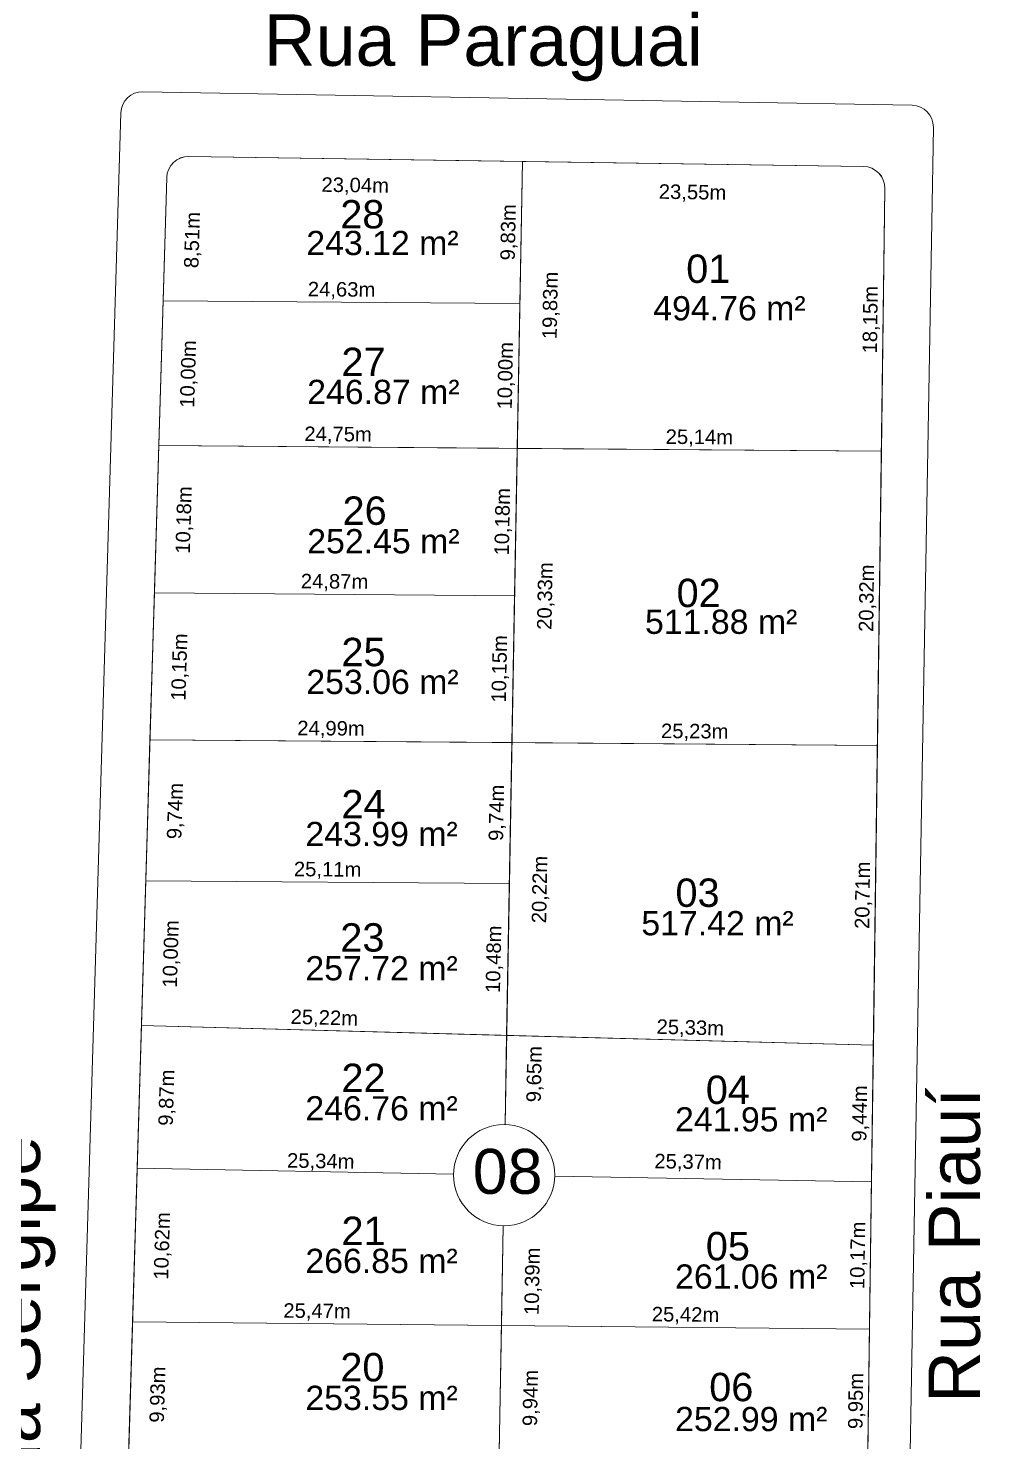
# Model space of a CAD drawing. Header units: metres. Extents: x 3808 to 8215, y 2374 to 6187.
# Drawn here: x 5210.8 to 5276.6, y 4499.9 to 4597.6 of the extents above; entities that cross this region are included whole.
import ezdxf
from ezdxf.enums import TextEntityAlignment as Align

# ---------------------------------------------------------------- set-up
doc = ezdxf.new("R2010")
doc.units = ezdxf.units.M
for name, color, linetype in [('Areas Lotes', 1, 'Continuous'), ('Calçada', 8, 'Continuous'), ('COTAS', 7, 'Continuous'), ('Lote', 7, 'Continuous'), ('Nome das Ruas', 7, 'Continuous'), ('Nº Lote', 7, 'Continuous'), ('Nº. quadra', 7, 'Continuous'), ('quadras', 7, 'Continuous')]:
    doc.layers.add(name, color=color, linetype=linetype)
doc.styles.add('Arial', font='arial.ttf')
doc.dimstyles.new('Copy(2) of ISO-25', dxfattribs={"dimtxt": 1, "dimasz": 2.5, "dimexe": 1.25, "dimexo": 0.625, "dimgap": 0.2, "dimtad": 1, "dimtoh": 1, "dimlfac": 1, "dimzin": 1, "dimtxsty": 'Arial', "dimblk": 'NONE', "dimcen": 0, "dimse1": 1, "dimse2": 1, "dimsd1": 1, "dimsd2": 1, "dimclrt": 256, "dimaunit": 1, "dimadec": 3, "dimazin": 0, "dimtfac": 1, "dimtmove": 0, "dimatfit": 3, "dimldrblk": 'NONE', "dimfxl": 1, "dimtolj": 1, "dimtzin": 0, "dimarcsym": 0})

# ---------------------------------------------------------------- blocks, each defined once
blk = doc.blocks.new('*D6709')
at = {"layer": 'Defpoints', "color": 0, "linetype": 'Continuous', "transparency": 16777216}
for p in [(5243.464, 4507.954), (5246.443, 4507.901), (5243.284, 4498.017)]:
    blk.add_point(p, dxfattribs=at)
at = {"layer": 'Lote', "linetype": 'Continuous', "lineweight": 5, "transparency": 16777216, "insert": (5245.553, 4502.946), "char_height": 1, "attachment_point": 5, "rotation": 88.96325, "style": 'Arial'}
blk.add_mtext('\\A1;9,94m', dxfattribs=at)
blk = doc.blocks.new('_None')
blk = doc.blocks.new('*D6710')
at = {"layer": 'Defpoints', "color": 0, "linetype": 'Continuous', "transparency": 16777216}
for p in [(5243.652, 4518.345), (5246.632, 4518.291), (5243.464, 4507.954)]:
    blk.add_point(p, dxfattribs=at)
at = {"layer": 'Lote', "linetype": 'Continuous', "lineweight": 5, "transparency": 16777216, "insert": (5245.676, 4511.008), "char_height": 1, "attachment_point": 5, "rotation": 88.96325, "style": 'Arial'}
blk.add_mtext('\\A1;10,39m', dxfattribs=at)
blk = doc.blocks.new('*D6711')
at = {"layer": 'Defpoints', "color": 0, "linetype": 'Continuous', "transparency": 16777216}
for p in [(5243.826, 4527.997), (5246.806, 4527.943), (5243.652, 4518.345)]:
    blk.add_point(p, dxfattribs=at)
at = {"layer": 'Lote', "linetype": 'Continuous', "lineweight": 5, "transparency": 16777216, "insert": (5245.811, 4525.316), "char_height": 1, "attachment_point": 5, "rotation": 88.96325, "style": 'Arial'}
blk.add_mtext('\\A1;9,65m', dxfattribs=at)
blk = doc.blocks.new('*D6712')
at = {"layer": 'Defpoints', "color": 0, "linetype": 'Continuous', "transparency": 16777216}
for p in [(5244.192, 4548.218), (5247.172, 4548.164), (5243.826, 4527.997)]:
    blk.add_point(p, dxfattribs=at)
at = {"layer": 'Lote', "linetype": 'Continuous', "lineweight": 5, "transparency": 16777216, "insert": (5246.188, 4538.068), "char_height": 1, "attachment_point": 5, "rotation": 88.96325, "style": 'Arial'}
blk.add_mtext('\\A1;20,22m', dxfattribs=at)
blk = doc.blocks.new('*D6713')
at = {"layer": 'Defpoints', "color": 0, "linetype": 'Continuous', "transparency": 16777216}
for p in [(5244.56, 4568.541), (5247.54, 4568.487), (5244.192, 4548.218)]:
    blk.add_point(p, dxfattribs=at)
at = {"layer": 'Lote', "linetype": 'Continuous', "lineweight": 5, "transparency": 16777216, "insert": (5246.555, 4558.34), "char_height": 1, "attachment_point": 5, "rotation": 88.96325, "style": 'Arial'}
blk.add_mtext('\\A1;20,33m', dxfattribs=at)
blk = doc.blocks.new('*D6714')
at = {"layer": 'Defpoints', "color": 0, "linetype": 'Continuous', "transparency": 16777216}
for p in [(5244.919, 4588.362), (5247.899, 4588.309), (5244.56, 4568.541)]:
    blk.add_point(p, dxfattribs=at)
at = {"layer": 'Lote', "linetype": 'Continuous', "lineweight": 5, "transparency": 16777216, "insert": (5246.918, 4578.412), "char_height": 1, "attachment_point": 5, "rotation": 88.96325, "style": 'Arial'}
blk.add_mtext('\\A1;19,83m', dxfattribs=at)
blk = doc.blocks.new('*D6715')
at = {"layer": 'Defpoints', "color": 0, "linetype": 'Continuous', "transparency": 16777216}
for p in [(5244.56, 4568.541), (5244.56, 4568.541), (5269.697, 4568.342)]:
    blk.add_point(p, dxfattribs=at)
at = {"layer": 'Lote', "linetype": 'Continuous', "lineweight": 5, "transparency": 16777216, "insert": (5257.135, 4569.242), "char_height": 1, "attachment_point": 5, "rotation": 359.54703, "style": 'Arial'}
blk.add_mtext('\\A1;25,14m', dxfattribs=at)
blk = doc.blocks.new('*D6716')
at = {"layer": 'Defpoints', "color": 0, "linetype": 'Continuous', "transparency": 16777216}
for p in [(5244.919, 4588.362), (5268.464, 4588.012), (5268.422, 4585.181)]:
    blk.add_point(p, dxfattribs=at)
at = {"layer": 'Lote', "linetype": 'Continuous', "lineweight": 5, "transparency": 16777216, "insert": (5256.661, 4586.157), "char_height": 1, "attachment_point": 5, "rotation": 359.14774, "style": 'Arial'}
blk.add_mtext('\\A1;23,55m', dxfattribs=at)
blk = doc.blocks.new('*D6717')
at = {"layer": 'Defpoints', "color": 0, "linetype": 'Continuous', "transparency": 16777216}
for p in [(5221.884, 4588.705), (5244.919, 4588.362), (5221.844, 4586.01)]:
    blk.add_point(p, dxfattribs=at)
at = {"layer": 'Lote', "linetype": 'Continuous', "lineweight": 5, "transparency": 16777216, "insert": (5233.373, 4586.639), "char_height": 1, "attachment_point": 5, "rotation": 359.14774, "style": 'Arial'}
blk.add_mtext('\\A1;23,04m', dxfattribs=at)
blk = doc.blocks.new('*D6718')
at = {"layer": 'Defpoints', "color": 0, "linetype": 'Continuous', "transparency": 16777216}
for p in [(5269.941, 4586.492), (5269.697, 4568.342), (5269.697, 4568.342)]:
    blk.add_point(p, dxfattribs=at)
at = {"layer": 'Lote', "linetype": 'Continuous', "lineweight": 5, "transparency": 16777216, "insert": (5269.018, 4577.428), "char_height": 1, "attachment_point": 5, "rotation": 89.22914, "style": 'Arial'}
blk.add_mtext('\\A1;18,15m', dxfattribs=at)
blk = doc.blocks.new('*D6719')
at = {"layer": 'Defpoints', "color": 0, "linetype": 'Continuous', "transparency": 16777216}
for p in [(5269.697, 4568.342), (5269.424, 4548.019), (5269.424, 4548.019)]:
    blk.add_point(p, dxfattribs=at)
at = {"layer": 'Lote', "linetype": 'Continuous', "lineweight": 5, "transparency": 16777216, "insert": (5268.759, 4558.191), "char_height": 1, "attachment_point": 5, "rotation": 89.22914, "style": 'Arial'}
blk.add_mtext('\\A1;20,32m', dxfattribs=at)
blk = doc.blocks.new('*D6720')
at = {"layer": 'Defpoints', "color": 0, "linetype": 'Continuous', "transparency": 16777216}
for p in [(5269.424, 4548.019), (5269.145, 4527.309), (5269.145, 4527.309)]:
    blk.add_point(p, dxfattribs=at)
at = {"layer": 'Lote', "linetype": 'Continuous', "lineweight": 5, "transparency": 16777216, "insert": (5268.483, 4537.675), "char_height": 1, "attachment_point": 5, "rotation": 89.22914, "style": 'Arial'}
blk.add_mtext('\\A1;20,71m', dxfattribs=at)
blk = doc.blocks.new('*D6721')
at = {"layer": 'Defpoints', "color": 0, "linetype": 'Continuous', "transparency": 16777216}
for p in [(5269.145, 4527.309), (5269.018, 4517.872), (5269.018, 4517.872)]:
    blk.add_point(p, dxfattribs=at)
at = {"layer": 'Lote', "linetype": 'Continuous', "lineweight": 5, "transparency": 16777216, "insert": (5268.281, 4522.601), "char_height": 1, "attachment_point": 5, "rotation": 89.22914, "style": 'Arial'}
blk.add_mtext('\\A1;9,44m', dxfattribs=at)
blk = doc.blocks.new('*D6722')
at = {"layer": 'Defpoints', "color": 0, "linetype": 'Continuous', "transparency": 16777216}
for p in [(5269.018, 4517.872), (5268.881, 4507.706), (5268.881, 4507.706)]:
    blk.add_point(p, dxfattribs=at)
at = {"layer": 'Lote', "linetype": 'Continuous', "lineweight": 5, "transparency": 16777216, "insert": (5268.149, 4512.8), "char_height": 1, "attachment_point": 5, "rotation": 89.22914, "style": 'Arial'}
blk.add_mtext('\\A1;10,17m', dxfattribs=at)
blk = doc.blocks.new('*D6723')
at = {"layer": 'Defpoints', "color": 0, "linetype": 'Continuous', "transparency": 16777216}
for p in [(5268.881, 4507.706), (5268.747, 4497.758), (5268.747, 4497.758)]:
    blk.add_point(p, dxfattribs=at)
at = {"layer": 'Lote', "linetype": 'Continuous', "lineweight": 5, "transparency": 16777216, "insert": (5268.013, 4502.743), "char_height": 1, "attachment_point": 5, "rotation": 89.22914, "style": 'Arial'}
blk.add_mtext('\\A1;9,95m', dxfattribs=at)
blk = doc.blocks.new('*D6736')
at = {"layer": 'Defpoints', "color": 0, "linetype": 'Continuous', "transparency": 16777216}
for p in [(5217.999, 4508.204), (5220.76, 4508.121), (5217.702, 4498.278)]:
    blk.add_point(p, dxfattribs=at)
at = {"layer": 'Lote', "linetype": 'Continuous', "lineweight": 5, "transparency": 16777216, "insert": (5219.811, 4503.182), "char_height": 1, "attachment_point": 5, "rotation": 88.28765, "style": 'Arial'}
blk.add_mtext('\\A1;9,93m', dxfattribs=at)
blk = doc.blocks.new('*D6737')
at = {"layer": 'Defpoints', "color": 0, "linetype": 'Continuous', "transparency": 16777216}
for p in [(5218.316, 4518.818), (5221.078, 4518.735), (5217.999, 4508.204)]:
    blk.add_point(p, dxfattribs=at)
at = {"layer": 'Lote', "linetype": 'Continuous', "lineweight": 5, "transparency": 16777216, "insert": (5220.118, 4513.452), "char_height": 1, "attachment_point": 5, "rotation": 88.28765, "style": 'Arial'}
blk.add_mtext('\\A1;10,62m', dxfattribs=at)
blk = doc.blocks.new('*D6738')
at = {"layer": 'Defpoints', "color": 0, "linetype": 'Continuous', "transparency": 16777216}
for p in [(5218.611, 4528.682), (5221.373, 4528.599), (5218.316, 4518.818)]:
    blk.add_point(p, dxfattribs=at)
at = {"layer": 'Lote', "linetype": 'Continuous', "lineweight": 5, "transparency": 16777216, "insert": (5220.424, 4523.691), "char_height": 1, "attachment_point": 5, "rotation": 88.28765, "style": 'Arial'}
blk.add_mtext('\\A1;9,87m', dxfattribs=at)
blk = doc.blocks.new('*D6739')
at = {"layer": 'Defpoints', "color": 0, "linetype": 'Continuous', "transparency": 16777216}
for p in [(5218.91, 4538.677), (5221.671, 4538.595), (5218.611, 4528.682)]:
    blk.add_point(p, dxfattribs=at)
at = {"layer": 'Lote', "linetype": 'Continuous', "lineweight": 5, "transparency": 16777216, "insert": (5220.721, 4533.621), "char_height": 1, "attachment_point": 5, "rotation": 88.28765, "style": 'Arial'}
blk.add_mtext('\\A1;10,00m', dxfattribs=at)
blk = doc.blocks.new('*D6740')
at = {"layer": 'Defpoints', "color": 0, "linetype": 'Continuous', "transparency": 16777216}
for p in [(5219.201, 4548.416), (5221.962, 4548.333), (5218.91, 4538.677)]:
    blk.add_point(p, dxfattribs=at)
at = {"layer": 'Lote', "linetype": 'Continuous', "lineweight": 5, "transparency": 16777216, "insert": (5221.016, 4543.488), "char_height": 1, "attachment_point": 5, "rotation": 88.28765, "style": 'Arial'}
blk.add_mtext('\\A1;9,74m', dxfattribs=at)
blk = doc.blocks.new('*D6741')
at = {"layer": 'Defpoints', "color": 0, "linetype": 'Continuous', "transparency": 16777216}
for p in [(5219.505, 4558.564), (5222.266, 4558.481), (5219.201, 4548.416)]:
    blk.add_point(p, dxfattribs=at)
at = {"layer": 'Lote', "linetype": 'Continuous', "lineweight": 5, "transparency": 16777216, "insert": (5221.314, 4553.431), "char_height": 1, "attachment_point": 5, "rotation": 88.28765, "style": 'Arial'}
blk.add_mtext('\\A1;10,15m', dxfattribs=at)
blk = doc.blocks.new('*D6742')
at = {"layer": 'Defpoints', "color": 0, "linetype": 'Continuous', "transparency": 16777216}
for p in [(5219.809, 4568.736), (5222.57, 4568.654), (5219.505, 4558.564)]:
    blk.add_point(p, dxfattribs=at)
at = {"layer": 'Lote', "linetype": 'Continuous', "lineweight": 5, "transparency": 16777216, "insert": (5221.617, 4563.591), "char_height": 1, "attachment_point": 5, "rotation": 88.28765, "style": 'Arial'}
blk.add_mtext('\\A1;10,18m', dxfattribs=at)
blk = doc.blocks.new('*D6743')
at = {"layer": 'Defpoints', "color": 0, "linetype": 'Continuous', "transparency": 16777216}
for p in [(5220.108, 4578.732), (5222.869, 4578.649), (5219.809, 4568.736)]:
    blk.add_point(p, dxfattribs=at)
at = {"layer": 'Lote', "linetype": 'Continuous', "lineweight": 5, "transparency": 16777216, "insert": (5221.919, 4573.675), "char_height": 1, "attachment_point": 5, "rotation": 88.28765, "style": 'Arial'}
blk.add_mtext('\\A1;10,00m', dxfattribs=at)
blk = doc.blocks.new('*D6744')
at = {"layer": 'Defpoints', "color": 0, "linetype": 'Continuous', "transparency": 16777216}
for p in [(5220.108, 4587.25), (5223.123, 4587.16), (5220.108, 4578.732)]:
    blk.add_point(p, dxfattribs=at)
at = {"layer": 'Lote', "linetype": 'Continuous', "lineweight": 5, "transparency": 16777216, "insert": (5222.195, 4582.929), "char_height": 1, "attachment_point": 5, "rotation": 88.28765, "style": 'Arial'}
blk.add_mtext('\\A1;8,51m', dxfattribs=at)
blk = doc.blocks.new('*D6745')
at = {"layer": 'Defpoints', "color": 0, "linetype": 'Continuous', "transparency": 16777216}
for p in [(5244.919, 4588.362), (5244.721, 4578.537), (5244.721, 4578.537)]:
    blk.add_point(p, dxfattribs=at)
at = {"layer": 'Lote', "linetype": 'Continuous', "lineweight": 5, "transparency": 16777216, "insert": (5244.019, 4583.466), "char_height": 1, "attachment_point": 5, "rotation": 88.84634, "style": 'Arial'}
blk.add_mtext('\\A1;9,83m', dxfattribs=at)
blk = doc.blocks.new('*D6746')
at = {"layer": 'Defpoints', "color": 0, "linetype": 'Continuous', "transparency": 16777216}
for p in [(5244.721, 4578.537), (5244.519, 4568.541), (5244.56, 4568.541)]:
    blk.add_point(p, dxfattribs=at)
at = {"layer": 'Lote', "linetype": 'Continuous', "lineweight": 5, "transparency": 16777216, "insert": (5243.819, 4573.555), "char_height": 1, "attachment_point": 5, "rotation": 88.84634, "style": 'Arial'}
blk.add_mtext('\\A1;10,00m', dxfattribs=at)
blk = doc.blocks.new('*D6747')
at = {"layer": 'Defpoints', "color": 0, "linetype": 'Continuous', "transparency": 16777216}
for p in [(5244.56, 4568.541), (5244.315, 4558.368), (5244.376, 4558.367)]:
    blk.add_point(p, dxfattribs=at)
at = {"layer": 'Lote', "linetype": 'Continuous', "lineweight": 5, "transparency": 16777216, "insert": (5243.616, 4563.471), "char_height": 1, "attachment_point": 5, "rotation": 88.84634, "style": 'Arial'}
blk.add_mtext('\\A1;10,18m', dxfattribs=at)
blk = doc.blocks.new('*D6748')
at = {"layer": 'Defpoints', "color": 0, "linetype": 'Continuous', "transparency": 16777216}
for p in [(5244.376, 4558.367), (5244.11, 4548.222), (5244.376, 4548.217)]:
    blk.add_point(p, dxfattribs=at)
at = {"layer": 'Lote', "linetype": 'Continuous', "lineweight": 5, "transparency": 16777216, "insert": (5243.412, 4553.311), "char_height": 1, "attachment_point": 5, "rotation": 88.84634, "style": 'Arial'}
blk.add_mtext('\\A1;10,15m', dxfattribs=at)
blk = doc.blocks.new('*D6749')
at = {"layer": 'Defpoints', "color": 0, "linetype": 'Continuous', "transparency": 16777216}
for p in [(5244.376, 4548.217), (5243.914, 4538.481), (5244.016, 4538.479)]:
    blk.add_point(p, dxfattribs=at)
at = {"layer": 'Lote', "linetype": 'Continuous', "lineweight": 5, "transparency": 16777216, "insert": (5243.211, 4543.368), "char_height": 1, "attachment_point": 5, "rotation": 88.84634, "style": 'Arial'}
blk.add_mtext('\\A1;9,74m', dxfattribs=at)
blk = doc.blocks.new('*D6750')
at = {"layer": 'Defpoints', "color": 0, "linetype": 'Continuous', "transparency": 16777216}
for p in [(5244.016, 4538.479), (5243.703, 4527.999), (5243.826, 4527.997)]:
    blk.add_point(p, dxfattribs=at)
at = {"layer": 'Lote', "linetype": 'Continuous', "lineweight": 5, "transparency": 16777216, "insert": (5243.008, 4533.256), "char_height": 1, "attachment_point": 5, "rotation": 88.84634, "style": 'Arial'}
blk.add_mtext('\\A1;10,48m', dxfattribs=at)
blk = doc.blocks.new('*D7061')
at = {"layer": 'Defpoints', "color": 0, "linetype": 'Continuous', "transparency": 16777216}
for p in [(5218.611, 4528.682), (5218.611, 4528.682), (5243.826, 4527.997)]:
    blk.add_point(p, dxfattribs=at)
at = {"layer": 'COTAS', "linetype": 'Continuous', "lineweight": 5, "transparency": 16777216, "insert": (5231.241, 4529.14), "char_height": 1, "attachment_point": 5, "rotation": 358.44332, "style": 'Arial'}
blk.add_mtext('\\A1;25,22m', dxfattribs=at)
blk = doc.blocks.new('*D7062')
at = {"layer": 'Defpoints', "color": 0, "linetype": 'Continuous', "transparency": 16777216}
for p in [(5243.826, 4527.997), (5243.826, 4527.997), (5269.145, 4527.309)]:
    blk.add_point(p, dxfattribs=at)
at = {"layer": 'COTAS', "linetype": 'Continuous', "lineweight": 5, "transparency": 16777216, "insert": (5256.507, 4528.453), "char_height": 1, "attachment_point": 5, "rotation": 358.44332, "style": 'Arial'}
blk.add_mtext('\\A1;25,33m', dxfattribs=at)
blk = doc.blocks.new('*D7063')
at = {"layer": 'Defpoints', "color": 0, "linetype": 'Continuous', "transparency": 16777216}
for p in [(5243.464, 4507.954), (5243.464, 4507.954), (5268.881, 4507.706)]:
    blk.add_point(p, dxfattribs=at)
at = {"layer": 'COTAS', "linetype": 'Continuous', "lineweight": 5, "transparency": 16777216, "insert": (5256.18, 4508.631), "char_height": 1, "attachment_point": 5, "rotation": 359.43934, "style": 'Arial'}
blk.add_mtext('\\A1;25,42m', dxfattribs=at)
blk = doc.blocks.new('*D7064')
at = {"layer": 'Defpoints', "color": 0, "linetype": 'Continuous', "transparency": 16777216}
for p in [(5217.999, 4508.204), (5217.999, 4508.204), (5243.464, 4507.954)]:
    blk.add_point(p, dxfattribs=at)
at = {"layer": 'COTAS', "linetype": 'Continuous', "lineweight": 5, "transparency": 16777216, "insert": (5230.739, 4508.88), "char_height": 1, "attachment_point": 5, "rotation": 359.43934, "style": 'Arial'}
blk.add_mtext('\\A1;25,47m', dxfattribs=at)
blk = doc.blocks.new('*D7071')
at = {"layer": 'Defpoints', "color": 0, "linetype": 'Continuous', "transparency": 16777216}
for p in [(5218.91, 4538.677), (5218.91, 4538.677), (5244.016, 4538.479)]:
    blk.add_point(p, dxfattribs=at)
at = {"layer": 'COTAS', "linetype": 'Continuous', "lineweight": 5, "transparency": 16777216, "insert": (5231.469, 4539.379), "char_height": 1, "attachment_point": 5, "rotation": 359.54703, "style": 'Arial'}
blk.add_mtext('\\A1;25,11m', dxfattribs=at)
blk = doc.blocks.new('*D7072')
at = {"layer": 'Defpoints', "color": 0, "linetype": 'Continuous', "transparency": 16777216}
for p in [(5219.201, 4548.416), (5219.201, 4548.416), (5244.192, 4548.218)]:
    blk.add_point(p, dxfattribs=at)
at = {"layer": 'COTAS', "linetype": 'Continuous', "lineweight": 5, "transparency": 16777216, "insert": (5231.703, 4549.118), "char_height": 1, "attachment_point": 5, "rotation": 359.54703, "style": 'Arial'}
blk.add_mtext('\\A1;24,99m', dxfattribs=at)
blk = doc.blocks.new('*D7073')
at = {"layer": 'Defpoints', "color": 0, "linetype": 'Continuous', "transparency": 16777216}
for p in [(5244.192, 4548.218), (5269.424, 4548.019), (5269.424, 4548.019)]:
    blk.add_point(p, dxfattribs=at)
at = {"layer": 'COTAS', "linetype": 'Continuous', "lineweight": 5, "transparency": 16777216, "insert": (5256.814, 4548.919), "char_height": 1, "attachment_point": 5, "rotation": 359.54703, "style": 'Arial'}
blk.add_mtext('\\A1;25,23m', dxfattribs=at)
blk = doc.blocks.new('*D7074')
at = {"layer": 'Defpoints', "color": 0, "linetype": 'Continuous', "transparency": 16777216}
for p in [(5244.56, 4568.541), (5244.56, 4568.541), (5269.697, 4568.342)]:
    blk.add_point(p, dxfattribs=at)
at = {"layer": 'COTAS', "linetype": 'Continuous', "lineweight": 5, "transparency": 16777216, "insert": (5257.135, 4569.242), "char_height": 1, "attachment_point": 5, "rotation": 359.54703, "style": 'Arial'}
blk.add_mtext('\\A1;25,14m', dxfattribs=at)
blk = doc.blocks.new('*D7075')
at = {"layer": 'Defpoints', "color": 0, "linetype": 'Continuous', "transparency": 16777216}
for p in [(5219.809, 4568.736), (5219.809, 4568.736), (5244.56, 4568.541)]:
    blk.add_point(p, dxfattribs=at)
at = {"layer": 'COTAS', "linetype": 'Continuous', "lineweight": 5, "transparency": 16777216, "insert": (5232.191, 4569.439), "char_height": 1, "attachment_point": 5, "rotation": 359.54703, "style": 'Arial'}
blk.add_mtext('\\A1;24,75m', dxfattribs=at)
blk = doc.blocks.new('*D7076')
at = {"layer": 'Defpoints', "color": 0, "linetype": 'Continuous', "transparency": 16777216}
for p in [(5220.108, 4578.732), (5220.108, 4578.732), (5244.741, 4578.537)]:
    blk.add_point(p, dxfattribs=at)
at = {"layer": 'COTAS', "linetype": 'Continuous', "lineweight": 5, "transparency": 16777216, "insert": (5232.431, 4579.435), "char_height": 1, "attachment_point": 5, "rotation": 359.54703, "style": 'Arial'}
blk.add_mtext('\\A1;24,63m', dxfattribs=at)
blk = doc.blocks.new('*D7077')
at = {"layer": 'Defpoints', "color": 0, "linetype": 'Continuous', "transparency": 16777216}
for p in [(5218.316, 4518.818), (5243.649, 4518.192), (5243.652, 4518.345)]:
    blk.add_point(p, dxfattribs=at)
at = {"layer": 'COTAS', "linetype": 'Continuous', "lineweight": 5, "transparency": 16777216, "insert": (5230.996, 4519.229), "char_height": 1, "attachment_point": 5, "rotation": 358.9316, "style": 'Arial'}
blk.add_mtext('\\A1;25,34m', dxfattribs=at)
blk = doc.blocks.new('*D7078')
at = {"layer": 'Defpoints', "color": 0, "linetype": 'Continuous', "transparency": 16777216}
for p in [(5243.657, 4518.62), (5243.652, 4518.345), (5269.018, 4517.872)]:
    blk.add_point(p, dxfattribs=at)
at = {"layer": 'COTAS', "linetype": 'Continuous', "lineweight": 5, "transparency": 16777216, "insert": (5256.355, 4519.184), "char_height": 1, "attachment_point": 5, "rotation": 358.9316, "style": 'Arial'}
blk.add_mtext('\\A1;25,37m', dxfattribs=at)
blk = doc.blocks.new('*D7738')
at = {"layer": 'Defpoints', "color": 0, "linetype": 'Continuous', "transparency": 16777216}
for p in [(5219.505, 4558.564), (5219.505, 4558.564), (5244.376, 4558.367)]:
    blk.add_point(p, dxfattribs=at)
at = {"layer": 'Lote', "linetype": 'Continuous', "lineweight": 5, "transparency": 16777216, "insert": (5231.947, 4559.266), "char_height": 1, "attachment_point": 5, "rotation": 359.54703, "style": 'Arial'}
blk.add_mtext('\\A1;24,87m', dxfattribs=at)

msp = doc.modelspace()

# ---------------------------------------------------------------- linework, layer by layer
at = {"layer": 'Calçada', "linetype": 'Continuous', "lineweight": 5}
for p, q in [((5271.815, 4592.241), (5218.721, 4593.176)), ((5217.195, 4591.721), (5212.094, 4421.07)), ((5273.289, 4590.715), (5270.297, 4420.033))]:
    msp.add_line(p, q, dxfattribs=at)
for centre, start, end in [((5218.695, 4591.676), 88.99138, 178.28765), ((5271.789, 4590.741), 358.9959, 88.99138)]:
    msp.add_arc(centre, 1.5, start, end, dxfattribs=at)
at = {"layer": 'Lote', "lineweight": 5}
for p, q in [((5244.919, 4588.362), (5243.715, 4521.84)), ((5220.108, 4578.732), (5244.721, 4578.537)), ((5219.809, 4568.736), (5269.697, 4568.342)), ((5219.505, 4558.564), (5244.376, 4558.367)), ((5219.201, 4548.416), (5269.424, 4548.019)), ((5218.91, 4538.677), (5244.016, 4538.479)), ((5218.611, 4528.682), (5269.145, 4527.309)), ((5218.316, 4518.818), (5240.157, 4518.411)), ((5247.147, 4518.28), (5269.018, 4517.872)), ((5243.588, 4514.85), (5242.369, 4447.472)), ((5217.999, 4508.204), (5268.881, 4507.706))]:
    msp.add_line(p, q, dxfattribs=at)
at = {"layer": 'Lote', "linetype": 'Continuous', "lineweight": 5, "flags": 128}
for points in [[(5244.741, 4578.537), (5244.919, 4588.362), (5221.884, 4588.705, 0.409824), (5220.362, 4587.25), (5220.108, 4578.732)], [(5269.697, 4568.342), (5269.941, 4586.492, 0.413797), (5268.464, 4588.012), (5244.919, 4588.362), (5244.56, 4568.541)]]:
    msp.add_lwpolyline(points, format="xyb", close=True, dxfattribs=at)
for points in [[(5220.108, 4578.732), (5219.809, 4568.736), (5244.56, 4568.541), (5244.741, 4578.537)], [(5219.809, 4568.736), (5219.505, 4558.564), (5244.376, 4558.367), (5244.56, 4568.541)], [(5269.424, 4548.019), (5269.697, 4568.342), (5244.56, 4568.541), (5244.192, 4548.218)], [(5219.505, 4558.564), (5219.201, 4548.416), (5244.192, 4548.218), (5244.376, 4558.367)], [(5244.016, 4538.479), (5244.192, 4548.218), (5219.201, 4548.416), (5218.91, 4538.677)], [(5269.145, 4527.309), (5269.424, 4548.019), (5244.192, 4548.218), (5243.826, 4527.997)], [(5218.91, 4538.677), (5218.611, 4528.682), (5243.826, 4527.997), (5244.016, 4538.479)], [(5217.999, 4508.204), (5217.702, 4498.278), (5243.284, 4498.017), (5243.464, 4507.954)], [(5243.464, 4507.954), (5243.284, 4498.017), (5268.747, 4497.758), (5268.881, 4507.706)]]:
    msp.add_lwpolyline(points, close=True, dxfattribs=at)
for points in [[(5243.715, 4521.84), (5243.826, 4527.997), (5218.611, 4528.682), (5218.316, 4518.818), (5240.157, 4518.411)], [(5247.147, 4518.28), (5269.018, 4517.872), (5269.145, 4527.309), (5243.826, 4527.997), (5243.715, 4521.84)], [(5240.157, 4518.411), (5218.316, 4518.818), (5217.999, 4508.204), (5243.464, 4507.954), (5243.588, 4514.85)], [(5243.588, 4514.85), (5243.464, 4507.954), (5268.881, 4507.706), (5269.018, 4517.872), (5247.147, 4518.28)]]:
    msp.add_lwpolyline(points, dxfattribs=at)
at = {"layer": 'Nº. quadra', "lineweight": 5}
msp.add_circle((5243.652, 4518.345), 3.496, dxfattribs=at)
at = {"layer": 'quadras', "linetype": 'Continuous', "lineweight": 5}
msp.add_line((5221.884, 4588.705), (5268.464, 4588.012), dxfattribs=at)
at = {"layer": 'quadras', "lineweight": 5}
for p, q in [((5215.516, 4425.136), (5220.362, 4587.25)), ((5267.75, 4423.629), (5269.941, 4586.492))]:
    msp.add_line(p, q, dxfattribs=at)
at = {"layer": 'quadras', "linetype": 'Continuous', "lineweight": 5, "flags": 128}
msp.add_lwpolyline([(5269.941, 4586.492, 0.413797), (5268.464, 4588.012), (5221.884, 4588.705, 0.409824), (5220.362, 4587.25), (5215.516, 4425.136, 0.414391), (5216.971, 4423.592), (5266.206, 4422.15, 0.418857), (5267.75, 4423.629)], format="xyb", close=True, dxfattribs=at)
at = {"layer": 'quadras', "linetype": 'Continuous', "lineweight": 5}
for centre, start, end in [((5221.862, 4587.205), 89.14774, 178.28765), ((5268.441, 4586.512), 359.22914, 89.14774)]:
    msp.add_arc(centre, 1.5, start, end, dxfattribs=at)

# ---------------------------------------------------------------- texts
at = {"layer": 'Areas Lotes', "linetype": 'Continuous', "lineweight": 5, "style": 'Arial'}
for s, p in [('243.12 m²', (5229.995, 4581.892)), ('494.76 m²', (5253.952, 4577.383)), ('246.87 m²', (5230.058, 4571.604)), ('252.45 m²', (5230.059, 4561.292)), ('511.88 m²', (5253.38, 4555.728)), ('253.06 m²', (5229.996, 4551.576)), ('243.99 m²', (5229.933, 4541.07)), ('517.42 m²', (5253.128, 4534.91)), ('257.72 m²', (5229.933, 4531.795)), ('246.76 m²', (5229.933, 4522.122)), ('241.95 m²', (5255.457, 4521.359)), ('266.85 m²', (5229.933, 4511.583)), ('261.06 m²', (5255.457, 4510.502)), ('253.55 m²', (5229.933, 4502.121)), ('252.99 m²', (5255.457, 4500.659))]:
    msp.add_text(s, height=1.6726, dxfattribs=at).set_placement(p)
at = {"layer": 'Nome das Ruas', "lineweight": 5, "style": 'Arial'}
msp.add_text('Rua Paraguai', height=3.55, dxfattribs=at).set_placement((5227.055, 4594.965, 165.916))
for s, p in [('Rua Piauí', (5276.508, 4502.605, 165.916)), ('Rua Sergipe', (5211.618, 4493.484, 165.916))]:
    msp.add_text(s, height=3.55, rotation=90, dxfattribs=at).set_placement(p)
at = {"layer": 'Nº Lote', "linetype": 'Continuous', "lineweight": 5, "style": 'Arial'}
for s, p in [('28', (5233.867, 4583.733)), ('01', (5257.747, 4579.97)), ('27', (5233.945, 4573.535)), ('26', (5234.023, 4563.259)), ('02', (5257.085, 4557.577)), ('25', (5233.945, 4553.495)), ('24', (5233.945, 4542.986)), ('03', (5257.007, 4536.87)), ('23', (5233.867, 4533.781)), ('22', (5233.948, 4524.082)), ('04', (5259.102, 4523.258)), ('21', (5233.948, 4513.514)), ('05', (5259.102, 4512.457)), ('20', (5233.87, 4504.095)), ('06', (5259.336, 4502.726))]:
    msp.add_text(s, height=1.96, dxfattribs=at).set_placement(p, align=Align.CENTER)
at = {"layer": 'Nº. quadra', "lineweight": 5, "style": 'Arial'}
msp.add_text('08', height=3.1039, dxfattribs=at).set_placement((5241.487, 4517.051))

# ---------------------------------------------------------------- dimensions: what is measured, and where the dimension line sits
at = {"layer": 'COTAS', "linetype": 'Continuous', "lineweight": 5}
for p1, p2, distance, picture, middle in [((5244.741, 4578.537), (5220.108, 4578.732), 0, '*D7076', (5232.431, 4579.435)), ((5244.56, 4568.541), (5219.809, 4568.736), 0, '*D7075', (5232.191, 4569.439)), ((5269.697, 4568.342), (5244.56, 4568.541), 0, '*D7074', (5257.135, 4569.242)), ((5244.192, 4548.218), (5219.201, 4548.416), 0, '*D7072', (5231.703, 4549.118)), ((5244.192, 4548.218), (5269.424, 4548.019), 0, '*D7073', (5256.814, 4548.919)), ((5244.016, 4538.479), (5218.91, 4538.677), 0, '*D7071', (5231.469, 4539.379)), ((5243.826, 4527.997), (5218.611, 4528.682), 0, '*D7061', (5231.241, 4529.14)), ((5269.145, 4527.309), (5243.826, 4527.997), 0, '*D7062', (5256.507, 4528.453)), ((5218.316, 4518.818), (5243.652, 4518.345), -0.153, '*D7077', (5230.996, 4519.229)), ((5269.018, 4517.872), (5243.652, 4518.345), -0.275, '*D7078', (5256.355, 4519.184)), ((5243.464, 4507.954), (5217.999, 4508.204), 0, '*D7064', (5230.739, 4508.88)), ((5268.881, 4507.706), (5243.464, 4507.954), 0, '*D7063', (5256.18, 4508.631))]:
    dim = msp.add_aligned_dim(p1=p1, p2=p2, distance=distance, dimstyle='Copy(2) of ISO-25', override={"dimpost": 'm'}, dxfattribs=at)
    dim.commit()
    dim.dimension.update_dxf_attribs({"geometry": picture, "text_midpoint": middle})
at = {"layer": 'Lote', "linetype": 'Continuous', "lineweight": 5}
for p1, p2, distance, picture, middle in [((5244.919, 4588.362), (5221.884, 4588.705), 2.696, '*D6717', (5233.373, 4586.639)), ((5244.919, 4588.362), (5244.721, 4578.537), 0, '*D6745', (5244.019, 4583.466)), ((5244.919, 4588.362), (5268.464, 4588.012), -2.831, '*D6716', (5256.661, 4586.157)), ((5269.941, 4586.492), (5269.697, 4568.342), 0, '*D6718', (5269.018, 4577.428)), ((5269.697, 4568.342), (5244.56, 4568.541), 0, '*D6715', (5257.135, 4569.242)), ((5244.376, 4558.367), (5219.505, 4558.564), 0, '*D7738', (5231.947, 4559.266))]:
    dim = msp.add_aligned_dim(p1=p1, p2=p2, distance=distance, dimstyle='Copy(2) of ISO-25', override={"dimpost": 'm'}, dxfattribs=at)
    dim.commit()
    dim.dimension.update_dxf_attribs({"geometry": picture, "text_midpoint": middle})
for base, p1, p2, angle, picture, middle in [((5247.8986, 4588.3086), (5244.5599, 4568.5406), (5244.9186, 4588.3625), 268.96325, '*D6714', (5246.9184, 4578.4121)), ((5223.123, 4587.16), (5220.108, 4578.732), (5220.108, 4587.25), 268.28765, '*D6744', (5222.195, 4582.929)), ((5222.869, 4578.649), (5219.809, 4568.736), (5220.108, 4578.732), 268.28765, '*D6743', (5221.919, 4573.675)), ((5244.519, 4568.541), (5244.721, 4578.537), (5244.56, 4568.541), 88.84634, '*D6746', (5243.819, 4573.555)), ((5222.57, 4568.654), (5219.505, 4558.564), (5219.809, 4568.736), 268.28765, '*D6742', (5221.617, 4563.591)), ((5244.315, 4558.368), (5244.56, 4568.541), (5244.376, 4558.367), 88.84634, '*D6747', (5243.616, 4563.471)), ((5247.54, 4568.487), (5244.192, 4548.218), (5244.56, 4568.541), 268.96325, '*D6713', (5246.555, 4558.34)), ((5269.424, 4548.019), (5269.697, 4568.342), (5269.424, 4548.019), 89.22914, '*D6719', (5268.759, 4558.191)), ((5222.266, 4558.481), (5219.201, 4548.416), (5219.505, 4558.564), 268.28765, '*D6741', (5221.314, 4553.431)), ((5244.11, 4548.222), (5244.376, 4558.367), (5244.376, 4548.217), 88.84634, '*D6748', (5243.412, 4553.311)), ((5221.962, 4548.333), (5218.91, 4538.677), (5219.201, 4548.416), 268.28765, '*D6740', (5221.016, 4543.488)), ((5243.914, 4538.481), (5244.376, 4548.217), (5244.016, 4538.479), 88.84634, '*D6749', (5243.211, 4543.368)), ((5247.172, 4548.164), (5243.826, 4527.997), (5244.192, 4548.218), 268.96325, '*D6712', (5246.188, 4538.068)), ((5269.145, 4527.309), (5269.424, 4548.019), (5269.145, 4527.309), 89.22914, '*D6720', (5268.483, 4537.675)), ((5221.671, 4538.595), (5218.611, 4528.682), (5218.91, 4538.677), 268.28765, '*D6739', (5220.721, 4533.621)), ((5243.703, 4527.999), (5244.016, 4538.479), (5243.826, 4527.997), 88.84634, '*D6750', (5243.008, 4533.256)), ((5221.373, 4528.599), (5218.316, 4518.818), (5218.611, 4528.682), 268.28765, '*D6738', (5220.424, 4523.691)), ((5269.018, 4517.872), (5269.145, 4527.309), (5269.018, 4517.872), 89.22914, '*D6721', (5268.281, 4522.601)), ((5221.078, 4518.735), (5217.999, 4508.204), (5218.316, 4518.818), 268.28765, '*D6737', (5220.118, 4513.452)), ((5268.881, 4507.706), (5269.018, 4517.872), (5268.881, 4507.706), 89.22914, '*D6722', (5268.149, 4512.8)), ((5220.76, 4508.121), (5217.702, 4498.278), (5217.999, 4508.204), 268.28765, '*D6736', (5219.811, 4503.182)), ((5246.443, 4507.901), (5243.284, 4498.017), (5243.464, 4507.954), 268.96325, '*D6709', (5245.553, 4502.946)), ((5268.747, 4497.758), (5268.881, 4507.706), (5268.747, 4497.758), 89.22914, '*D6723', (5268.013, 4502.743))]:
    dim = msp.add_linear_dim(base=base, p1=p1, p2=p2, angle=angle, dimstyle='Copy(2) of ISO-25', override={"dimpost": 'm', "dimtmove": 1}, dxfattribs=at)
    dim.commit()
    dim.dimension.update_dxf_attribs({"geometry": picture, "text_midpoint": middle})
for base, p1, p2, picture, middle in [((5246.806, 4527.943), (5243.652, 4518.345), (5243.826, 4527.997), '*D6711', (5246.612, 4525.302)), ((5246.632, 4518.291), (5243.464, 4507.954), (5243.652, 4518.345), '*D6710', (5246.476, 4510.993))]:
    dim = msp.add_linear_dim(base=base, p1=p1, p2=p2, angle=268.96325, dimstyle='Copy(2) of ISO-25', override={"dimpost": 'm', "dimtmove": 1}, dxfattribs=at)
    dim.commit()
    dim.dimension.update_dxf_attribs({"geometry": picture, "text_midpoint": middle, "dimtype": 160})

doc.saveas('drawing.dxf')
